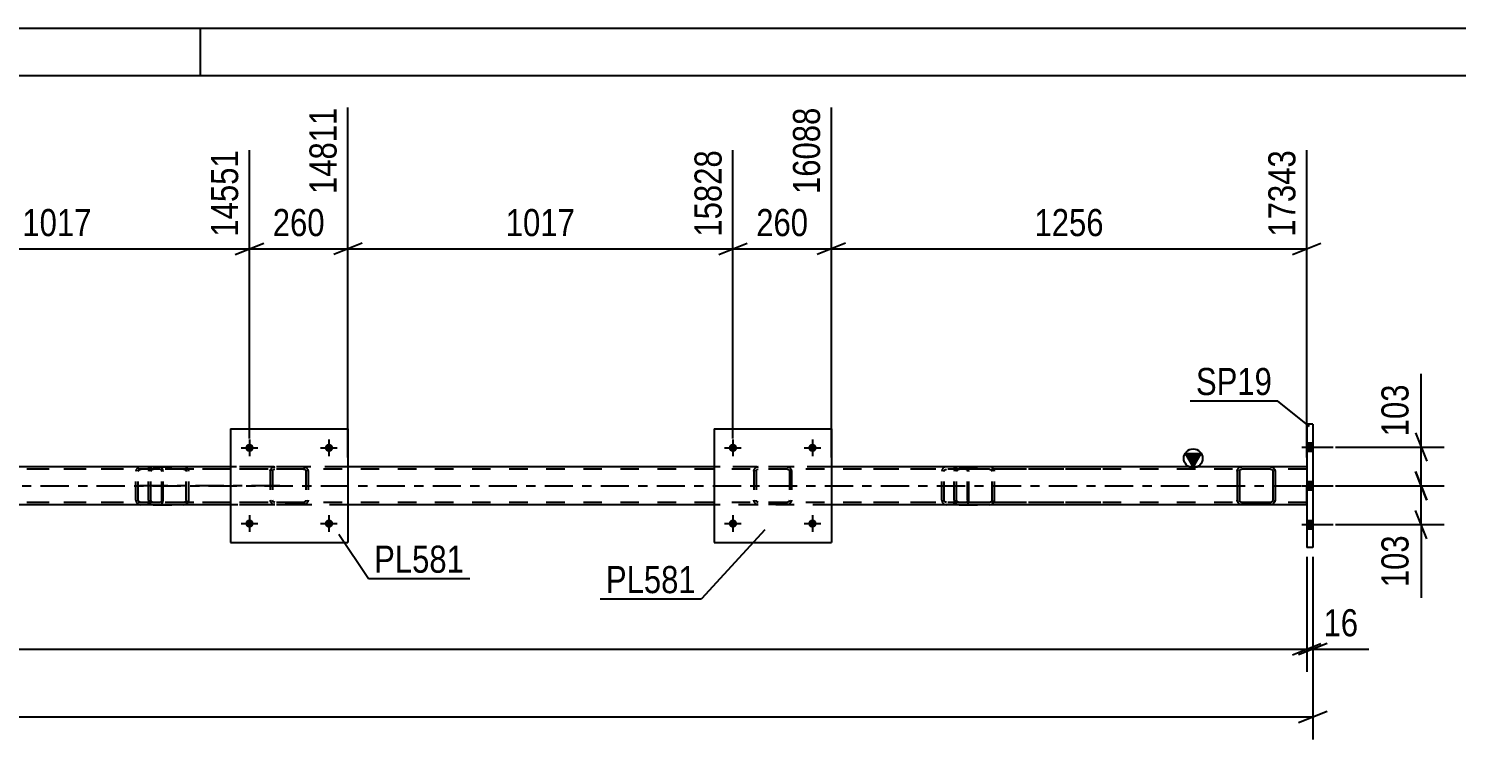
# Model space of a CAD drawing. Header units: millimetres. Extents: x 0 to 841, y 0 to 594.
# Drawn here: x 612.8 to 763.7, y 518.9 to 594 of the extents above; entities that cross this region are included whole.
import ezdxf

# ---------------------------------------------------------------- set-up
doc = ezdxf.new("R2010")
doc.units = ezdxf.units.MM
doc.linetypes.add('DXK_LINE_DOT2', pattern=[3.9198, 1.9599, -1.9599])
doc.linetypes.add('DXK_LINE_DOT3', pattern=[5.9187, 2.979, -0.9799, 0.9799, -0.9799])
doc.styles.add('Arial Narrow', font='ARIALN.TTF', dxfattribs={"height": 0.2})

# ---------------------------------------------------------------- blocks, each defined once
blk = doc.blocks.new('Unknown-103654073-1133')
at = {"color": 5, "linetype": 'Continuous'}
for p, q in [((841, 594), (0, 594)), ((631, 589), (631, 594)), ((836, 589), (5, 589))]:
    blk.add_line(p, q, dxfattribs=at)
blk = doc.blocks.new('Part-103654073-5107 - 5016')
at = {"color": 2, "linetype": 'Continuous'}
for p, q in [((685.27, 551.7), (685.27, 539.7)), ((685.27, 551.7), (697.67, 551.7)), ((697.67, 551.7), (697.67, 539.7)), ((685.27, 539.7), (697.67, 539.7))]:
    blk.add_line(p, q, dxfattribs=at)
blk = doc.blocks.new('Part-103654073-5108 - 5016')
at = {"color": 7, "linetype": 'DXK_LINE_DOT2'}
for p, q in [((689.77, 547.66), (689.95, 547.7)), ((689.95, 547.7), (689.77, 547.66)), ((692.99, 547.7), (689.95, 547.7)), ((692.99, 547.7), (693.17, 547.66)), ((693.17, 547.66), (692.99, 547.7)), ((689.47, 547.22), (689.51, 547.4)), ((689.51, 547.4), (689.47, 547.22)), ((689.47, 547.22), (689.47, 544.18)), ((689.71, 547.22), (689.73, 547.31)), ((689.71, 547.22), (689.71, 544.18)), ((689.73, 547.31), (689.78, 547.39)), ((689.78, 547.39), (689.86, 547.44)), ((689.86, 547.44), (689.95, 547.46)), ((692.99, 547.46), (689.95, 547.46)), ((692.99, 547.46), (693.08, 547.44)), ((693.08, 547.44), (693.16, 547.39)), ((693.16, 547.39), (693.21, 547.31)), ((693.21, 547.31), (693.23, 547.22)), ((693.23, 547.22), (693.23, 544.18)), ((693.43, 547.4), (693.47, 547.22)), ((693.47, 547.22), (693.43, 547.4)), ((693.47, 547.22), (693.47, 544.18)), ((689.51, 543.99), (689.47, 544.18)), ((689.47, 544.18), (689.51, 543.99)), ((689.73, 544.09), (689.71, 544.18)), ((689.78, 544.01), (689.73, 544.09)), ((689.95, 543.7), (689.77, 543.73)), ((689.77, 543.73), (689.95, 543.7)), ((689.86, 543.96), (689.78, 544.01)), ((689.95, 543.94), (689.86, 543.96)), ((692.99, 543.94), (689.95, 543.94)), ((692.99, 543.7), (689.95, 543.7)), ((693.08, 543.96), (692.99, 543.94)), ((693.17, 543.73), (692.99, 543.7)), ((692.99, 543.7), (693.17, 543.73)), ((693.16, 544.01), (693.08, 543.96)), ((693.21, 544.09), (693.16, 544.01)), ((693.23, 544.18), (693.21, 544.09)), ((693.47, 544.18), (693.43, 543.99)), ((693.43, 543.99), (693.47, 544.18))]:
    blk.add_line(p, q, dxfattribs=at)
at = {"color": 7, "linetype": 'DXK_LINE_DOT3'}
blk.add_line((691.47, 545.7), (691.47, 545.7), dxfattribs=at)
at = {"color": 2, "linetype": 'Continuous'}
for p, q in [((689.47, 544.18), (689.47, 544.17)), ((689.71, 544.18), (689.71, 544.17)), ((693.23, 544.17), (693.23, 544.18)), ((693.47, 544.18), (693.47, 544.17))]:
    blk.add_line(p, q, dxfattribs=at)
at = {"color": 7, "linetype": 'DXK_LINE_DOT2'}
for centre, start, end in [((689.95, 547.22), 112.5, 157.5), ((689.95, 547.22), 112.5, 157.5), ((692.99, 547.22), 22.5, 67.5), ((692.99, 547.22), 22.5, 67.5), ((689.95, 544.18), 202.5, 247.5), ((689.95, 544.18), 202.5, 247.5), ((692.99, 544.18), 292.5, 337.5), ((692.99, 544.18), 292.5, 337.5)]:
    blk.add_arc(centre, 0.48, start, end, dxfattribs=at)
blk = doc.blocks.new('Bolt-103654073-5045 - 5016')
at = {"linetype": 'Continuous'}
for points in [[(687.71, 549.7, -1), (686.83, 549.7, -1)], [(696.11, 549.7, -1), (695.23, 549.7, -1)]]:
    blk.add_hatch(color=1, dxfattribs=at).paths.add_polyline_path(points)
at = {"color": 1, "linetype": 'Continuous'}
for p, q in [((686.39, 549.7), (688.15, 549.7)), ((687.27, 550.58), (687.27, 548.82)), ((694.79, 549.7), (696.55, 549.7)), ((695.67, 550.58), (695.67, 548.82))]:
    blk.add_line(p, q, dxfattribs=at)
blk = doc.blocks.new('Bolt-103654073-5046 - 5016')
at = {"linetype": 'Continuous'}
for points in [[(687.71, 541.7, -1), (686.83, 541.7, -1)], [(696.11, 541.7, -1), (695.23, 541.7, -1)]]:
    blk.add_hatch(color=1, dxfattribs=at).paths.add_polyline_path(points)
at = {"color": 1, "linetype": 'Continuous'}
for p, q in [((686.39, 541.7), (688.15, 541.7)), ((687.27, 542.58), (687.27, 540.82)), ((694.79, 541.7), (696.55, 541.7)), ((695.67, 542.58), (695.67, 540.82))]:
    blk.add_line(p, q, dxfattribs=at)
blk = doc.blocks.new('Bolt-103654073-5047 - 5016')
at = {"linetype": 'Continuous'}
for points in [[(636.63, 549.7, -1), (635.75, 549.7, -1)], [(645.03, 549.7, -1), (644.15, 549.7, -1)]]:
    blk.add_hatch(color=1, dxfattribs=at).paths.add_polyline_path(points)
at = {"color": 1, "linetype": 'Continuous'}
for p, q in [((635.31, 549.7), (637.07, 549.7)), ((636.19, 550.58), (636.19, 548.82)), ((643.71, 549.7), (645.47, 549.7)), ((644.59, 550.58), (644.59, 548.82))]:
    blk.add_line(p, q, dxfattribs=at)
blk = doc.blocks.new('Bolt-103654073-5048 - 5016')
at = {"linetype": 'Continuous'}
for points in [[(636.63, 541.7, -1), (635.75, 541.7, -1)], [(645.03, 541.7, -1), (644.15, 541.7, -1)]]:
    blk.add_hatch(color=1, dxfattribs=at).paths.add_polyline_path(points)
at = {"color": 1, "linetype": 'Continuous'}
for p, q in [((635.31, 541.7), (637.07, 541.7)), ((636.19, 542.58), (636.19, 540.82)), ((643.71, 541.7), (645.47, 541.7)), ((644.59, 542.58), (644.59, 540.82))]:
    blk.add_line(p, q, dxfattribs=at)
blk = doc.blocks.new('Part-103654073-5113 - 5016')
at = {"color": 2, "linetype": 'Continuous'}
for p, q in [((634.19, 551.7), (634.19, 539.7)), ((634.19, 551.7), (646.59, 551.7)), ((646.59, 551.7), (646.59, 539.7)), ((634.19, 539.7), (646.59, 539.7))]:
    blk.add_line(p, q, dxfattribs=at)
blk = doc.blocks.new('Part-103654073-5114 - 5016')
at = {"color": 7, "linetype": 'DXK_LINE_DOT2'}
for p, q in [((638.69, 547.66), (638.87, 547.7)), ((638.87, 547.7), (638.69, 547.66)), ((641.91, 547.7), (638.87, 547.7)), ((641.91, 547.7), (642.09, 547.66)), ((642.09, 547.66), (641.91, 547.7)), ((638.39, 547.22), (638.43, 547.4)), ((638.43, 547.4), (638.39, 547.22)), ((638.39, 547.22), (638.39, 544.18)), ((638.63, 547.22), (638.65, 547.31)), ((638.63, 547.22), (638.63, 544.18)), ((638.65, 547.31), (638.7, 547.39)), ((638.7, 547.39), (638.78, 547.44)), ((638.78, 547.44), (638.87, 547.46)), ((641.91, 547.46), (638.87, 547.46)), ((641.91, 547.46), (642, 547.44)), ((642, 547.44), (642.08, 547.39)), ((642.08, 547.39), (642.13, 547.31)), ((642.13, 547.31), (642.15, 547.22)), ((642.15, 547.22), (642.15, 544.18)), ((642.35, 547.4), (642.39, 547.22)), ((642.39, 547.22), (642.35, 547.4)), ((642.39, 547.22), (642.39, 544.18)), ((638.43, 543.99), (638.39, 544.18)), ((638.39, 544.18), (638.43, 543.99)), ((638.65, 544.09), (638.63, 544.18)), ((638.7, 544.01), (638.65, 544.09)), ((638.87, 543.7), (638.69, 543.73)), ((638.69, 543.73), (638.87, 543.7)), ((638.78, 543.96), (638.7, 544.01)), ((638.87, 543.94), (638.78, 543.96)), ((641.91, 543.94), (638.87, 543.94)), ((641.91, 543.7), (638.87, 543.7)), ((642, 543.96), (641.91, 543.94)), ((642.09, 543.73), (641.91, 543.7)), ((641.91, 543.7), (642.09, 543.73)), ((642.08, 544.01), (642, 543.96)), ((642.13, 544.09), (642.08, 544.01)), ((642.15, 544.18), (642.13, 544.09)), ((642.39, 544.18), (642.35, 543.99)), ((642.35, 543.99), (642.39, 544.18))]:
    blk.add_line(p, q, dxfattribs=at)
at = {"color": 7, "linetype": 'DXK_LINE_DOT3'}
blk.add_line((640.39, 545.7), (640.39, 545.7), dxfattribs=at)
at = {"color": 2, "linetype": 'Continuous'}
for p, q in [((638.39, 544.18), (638.39, 544.17)), ((638.63, 544.18), (638.63, 544.17)), ((642.15, 544.17), (642.15, 544.18)), ((642.39, 544.18), (642.39, 544.17))]:
    blk.add_line(p, q, dxfattribs=at)
at = {"color": 7, "linetype": 'DXK_LINE_DOT2'}
for centre, start, end in [((638.87, 547.22), 112.5, 157.5), ((638.87, 547.22), 112.5, 157.5), ((641.91, 547.22), 22.5, 67.5), ((641.91, 547.22), 22.5, 67.5), ((638.87, 544.18), 202.5, 247.5), ((638.87, 544.18), 202.5, 247.5), ((641.91, 544.18), 292.5, 337.5), ((641.91, 544.18), 292.5, 337.5)]:
    blk.add_arc(centre, 0.48, start, end, dxfattribs=at)
blk = doc.blocks.new('Part-103654073-5159 - 5016')
at = {"color": 7, "linetype": 'DXK_LINE_DOT2'}
for p, q in [((626.79, 547.69), (614.63, 547.69)), ((624.7, 547.69), (624.5, 547.66)), ((625.51, 547.69), (625.51, 547.45)), ((626.89, 547.66), (626.79, 547.69)), ((626.98, 547.55), (626.89, 547.66)), ((626.79, 547.45), (614.63, 547.45)), ((624.23, 547.38), (624.19, 547.21)), ((624.19, 544.17), (624.19, 547.21)), ((624.23, 547.4), (624.23, 547.38)), ((624.44, 547.21), (624.46, 547.3)), ((624.44, 544.17), (624.44, 547.21)), ((624.46, 547.3), (624.52, 547.38)), ((624.52, 547.38), (624.6, 547.43)), ((624.6, 547.43), (624.7, 547.45)), ((626.79, 547.45), (626.84, 547.43)), ((626.84, 547.43), (626.88, 547.38)), ((626.88, 547.38), (626.91, 547.3)), ((626.91, 547.3), (626.92, 547.21)), ((626.92, 544.17), (626.92, 547.21)), ((627.04, 547.4), (626.98, 547.55)), ((627.06, 547.21), (627.04, 547.4)), ((627.06, 544.17), (627.06, 547.21)), ((626.79, 543.93), (614.63, 543.93)), ((626.79, 543.69), (614.63, 543.69)), ((624.19, 544.17), (624.23, 543.99)), ((624.46, 544.08), (624.44, 544.17)), ((624.52, 544), (624.46, 544.08)), ((624.5, 543.73), (624.7, 543.69)), ((624.6, 543.95), (624.52, 544)), ((624.7, 543.93), (624.6, 543.95)), ((625.51, 543.69), (625.51, 543.93)), ((626.84, 543.95), (626.79, 543.93)), ((626.79, 543.69), (626.89, 543.73)), ((626.88, 544), (626.84, 543.95)), ((626.91, 544.08), (626.88, 544)), ((626.89, 543.73), (626.98, 543.83)), ((626.92, 544.17), (626.91, 544.08)), ((626.98, 543.83), (627.04, 543.99)), ((627.04, 543.99), (627.06, 544.17))]:
    blk.add_line(p, q, dxfattribs=at)
for centre, start, end in [((624.68, 547.2), 111.1941, 156.1506), ((624.68, 544.19), 203.8494, 248.8059)]:
    blk.add_arc(centre, 0.492, start, end, dxfattribs=at)
blk = doc.blocks.new('Part-103654073-5121 - 5016')
at = {"color": 2, "linetype": 'Continuous'}
for p, q in [((741.03, 547.7), (740.85, 547.66)), ((744.07, 547.7), (741.03, 547.7)), ((744.26, 547.66), (744.07, 547.7)), ((740.59, 547.4), (740.55, 547.22)), ((740.55, 547.22), (740.55, 544.18)), ((740.79, 547.22), (740.81, 547.31)), ((740.79, 547.22), (740.79, 544.18)), ((740.81, 547.31), (740.86, 547.39)), ((740.86, 547.39), (740.94, 547.44)), ((740.94, 547.44), (741.03, 547.46)), ((744.07, 547.46), (741.03, 547.46)), ((744.07, 547.46), (744.16, 547.44)), ((744.16, 547.44), (744.24, 547.39)), ((744.24, 547.39), (744.29, 547.31)), ((744.29, 547.31), (744.31, 547.22)), ((744.31, 547.22), (744.31, 544.18)), ((744.55, 547.22), (744.52, 547.4)), ((744.55, 547.22), (744.55, 544.18)), ((740.55, 544.18), (740.55, 544.17)), ((740.55, 544.18), (740.59, 543.99)), ((740.79, 544.18), (740.79, 544.17)), ((740.81, 544.09), (740.79, 544.18)), ((740.86, 544.01), (740.81, 544.09)), ((740.85, 543.73), (741.03, 543.7)), ((740.94, 543.96), (740.86, 544.01)), ((741.03, 543.94), (740.94, 543.96)), ((744.07, 543.94), (741.03, 543.94)), ((744.07, 543.7), (741.03, 543.7)), ((744.16, 543.96), (744.07, 543.94)), ((744.07, 543.7), (744.26, 543.73)), ((744.24, 544.01), (744.16, 543.96)), ((744.29, 544.09), (744.24, 544.01)), ((744.31, 544.18), (744.29, 544.09)), ((744.31, 544.18), (744.31, 544.17)), ((744.52, 543.99), (744.55, 544.18)), ((744.55, 544.18), (744.55, 544.17))]:
    blk.add_line(p, q, dxfattribs=at)
at = {"color": 7, "linetype": 'DXK_LINE_DOT2'}
for p, q in [((740.85, 547.66), (741.03, 547.7)), ((744.07, 547.7), (744.26, 547.66)), ((740.55, 547.22), (740.59, 547.4)), ((744.52, 547.4), (744.55, 547.22)), ((740.55, 544.17), (740.55, 544.18)), ((740.59, 543.99), (740.55, 544.18)), ((740.79, 544.17), (740.79, 544.18)), ((741.03, 543.7), (740.85, 543.73)), ((744.26, 543.73), (744.07, 543.7)), ((744.31, 544.17), (744.31, 544.18)), ((744.55, 544.18), (744.52, 543.99)), ((744.55, 544.17), (744.55, 544.18))]:
    blk.add_line(p, q, dxfattribs=at)
at = {"color": 7, "linetype": 'DXK_LINE_DOT3'}
blk.add_line((742.55, 545.7), (742.55, 545.7), dxfattribs=at)
at = {"color": 2, "linetype": 'Continuous'}
for centre, start, end in [((741.03, 547.22), 112.5, 157.5), ((744.07, 547.22), 22.5, 67.5), ((741.03, 544.18), 202.5, 247.5), ((744.07, 544.18), 292.5, 337.5)]:
    blk.add_arc(centre, 0.48, start, end, dxfattribs=at)
at = {"color": 7, "linetype": 'DXK_LINE_DOT2'}
for centre, start, end in [((741.03, 547.22), 112.5, 157.5), ((744.07, 547.22), 22.5, 67.5), ((741.03, 544.18), 202.5, 247.5), ((744.07, 544.18), 292.5, 337.5)]:
    blk.add_arc(centre, 0.48, start, end, dxfattribs=at)
blk = doc.blocks.new('Part-103654073-5152 - 5016')
at = {"color": 2, "linetype": 'Continuous'}
for p, q in [((748.54, 552.19), (747.9, 552.19)), ((747.9, 552.19), (747.9, 539.19)), ((748.54, 552.19), (748.54, 539.19)), ((748.54, 539.19), (747.9, 539.19))]:
    blk.add_line(p, q, dxfattribs=at)
blk = doc.blocks.new('Part-103654073-5166 - 5016')
at = {"color": 7, "linetype": 'DXK_LINE_DOT2'}
for p, q in [((711.92, 547.69), (699.76, 547.69)), ((709.83, 547.69), (709.64, 547.66)), ((710.65, 547.69), (710.65, 547.45)), ((712.02, 547.66), (711.92, 547.69)), ((712.11, 547.55), (712.02, 547.66)), ((711.92, 547.45), (699.76, 547.45)), ((709.36, 547.38), (709.33, 547.21)), ((709.33, 544.17), (709.33, 547.21)), ((709.37, 547.4), (709.36, 547.38)), ((709.58, 547.21), (709.6, 547.3)), ((709.58, 544.17), (709.58, 547.21)), ((709.6, 547.3), (709.65, 547.38)), ((709.65, 547.38), (709.73, 547.43)), ((709.73, 547.43), (709.83, 547.45)), ((711.92, 547.45), (711.97, 547.43)), ((711.97, 547.43), (712.02, 547.38)), ((712.02, 547.38), (712.05, 547.3)), ((712.05, 547.3), (712.06, 547.21)), ((712.06, 544.17), (712.06, 547.21)), ((712.17, 547.4), (712.11, 547.55)), ((712.19, 547.21), (712.17, 547.4)), ((712.19, 544.17), (712.19, 547.21)), ((711.92, 543.93), (699.76, 543.93)), ((711.92, 543.69), (699.76, 543.69)), ((709.33, 544.17), (709.37, 543.99)), ((709.6, 544.08), (709.58, 544.17)), ((709.65, 544), (709.6, 544.08)), ((709.64, 543.73), (709.83, 543.69)), ((709.73, 543.95), (709.65, 544)), ((709.83, 543.93), (709.73, 543.95)), ((710.65, 543.69), (710.65, 543.93)), ((711.97, 543.95), (711.92, 543.93)), ((711.92, 543.69), (712.02, 543.73)), ((712.02, 544), (711.97, 543.95)), ((712.05, 544.08), (712.02, 544)), ((712.02, 543.73), (712.11, 543.83)), ((712.06, 544.17), (712.05, 544.08)), ((712.11, 543.83), (712.17, 543.99)), ((712.17, 543.99), (712.19, 544.17))]:
    blk.add_line(p, q, dxfattribs=at)
for centre, start, end in [((709.82, 547.2), 111.1941, 156.1506), ((709.82, 544.19), 203.8494, 248.8059)]:
    blk.add_arc(centre, 0.492, start, end, dxfattribs=at)
blk = doc.blocks.new('Part-103654073-5168 - 5016')
at = {"color": 7, "linetype": 'DXK_LINE_DOT2'}
for p, q in [((711.16, 547.69), (710.96, 547.66)), ((711.16, 547.69), (714.39, 547.69)), ((726.14, 547.69), (711.16, 547.69)), ((714.59, 547.66), (714.39, 547.69)), ((710.68, 547.38), (710.65, 547.21)), ((710.65, 544.17), (710.65, 547.21)), ((710.68, 547.4), (710.68, 547.38)), ((710.9, 547.21), (710.92, 547.3)), ((710.9, 544.17), (710.9, 547.21)), ((710.92, 547.3), (710.98, 547.38)), ((710.98, 547.38), (711.06, 547.43)), ((711.06, 547.43), (711.16, 547.45)), ((726.14, 547.45), (711.16, 547.45)), ((714.39, 547.45), (714.49, 547.43)), ((714.49, 547.43), (714.57, 547.38)), ((714.57, 547.38), (714.63, 547.3)), ((714.63, 547.3), (714.65, 547.21)), ((714.65, 544.17), (714.65, 547.21)), ((714.87, 547.38), (714.86, 547.4)), ((714.9, 547.21), (714.87, 547.38)), ((714.9, 544.17), (714.9, 547.21)), ((710.65, 544.17), (710.68, 543.99)), ((710.92, 544.08), (710.9, 544.17)), ((710.98, 544), (710.92, 544.08)), ((710.96, 543.73), (711.16, 543.69)), ((711.06, 543.95), (710.98, 544)), ((711.16, 543.93), (711.06, 543.95)), ((726.14, 543.93), (711.16, 543.93)), ((711.16, 543.69), (714.39, 543.69)), ((726.14, 543.69), (711.16, 543.69)), ((714.49, 543.95), (714.39, 543.93)), ((714.39, 543.69), (714.59, 543.73)), ((714.57, 544), (714.49, 543.95)), ((714.63, 544.08), (714.57, 544)), ((714.65, 544.17), (714.63, 544.08)), ((714.86, 543.99), (714.9, 544.17))]:
    blk.add_line(p, q, dxfattribs=at)
for centre, start, end in [((711.14, 547.19), 110.7584, 155.6801), ((714.41, 547.19), 24.32, 69.2417), ((711.14, 544.19), 204.32, 249.2417), ((714.41, 544.19), 290.7584, 335.6801)]:
    blk.add_arc(centre, 0.496, start, end, dxfattribs=at)
blk = doc.blocks.new('Part-103654073-5186 - 5016')
at = {"color": 7, "linetype": 'DXK_LINE_DOT2'}
for p, q in [((626.02, 547.69), (625.83, 547.66)), ((626.02, 547.69), (629.26, 547.69)), ((641.01, 547.69), (626.02, 547.69)), ((629.45, 547.66), (629.26, 547.69)), ((625.55, 547.38), (625.51, 547.21)), ((625.51, 544.17), (625.51, 547.21)), ((625.55, 547.4), (625.55, 547.38)), ((625.77, 547.21), (625.79, 547.3)), ((625.77, 544.17), (625.77, 547.21)), ((625.79, 547.3), (625.84, 547.38)), ((625.84, 547.38), (625.92, 547.43)), ((625.92, 547.43), (626.02, 547.45)), ((641.01, 547.45), (626.02, 547.45)), ((629.26, 547.45), (629.35, 547.43)), ((629.35, 547.43), (629.44, 547.38)), ((629.44, 547.38), (629.49, 547.3)), ((629.49, 547.3), (629.51, 547.21)), ((629.51, 544.17), (629.51, 547.21)), ((629.73, 547.38), (629.73, 547.4)), ((629.77, 547.21), (629.73, 547.38)), ((629.77, 544.17), (629.77, 547.21)), ((625.51, 544.17), (625.55, 543.99)), ((625.79, 544.08), (625.77, 544.17)), ((625.84, 544), (625.79, 544.08)), ((625.83, 543.73), (626.02, 543.69)), ((625.92, 543.95), (625.84, 544)), ((626.02, 543.93), (625.92, 543.95)), ((641.01, 543.93), (626.02, 543.93)), ((626.02, 543.69), (629.26, 543.69)), ((641.01, 543.69), (626.02, 543.69)), ((629.35, 543.95), (629.26, 543.93)), ((629.26, 543.69), (629.45, 543.73)), ((629.44, 544), (629.35, 543.95)), ((629.49, 544.08), (629.44, 544)), ((629.51, 544.17), (629.49, 544.08)), ((629.73, 543.99), (629.77, 544.17))]:
    blk.add_line(p, q, dxfattribs=at)
at = {"color": 7, "linetype": 'DXK_LINE_DOT3'}
blk.add_line((639.39, 545.69), (624.22, 545.69), dxfattribs=at)
at = {"color": 7, "linetype": 'DXK_LINE_DOT2'}
for centre, start, end in [((626, 547.19), 110.7584, 155.6801), ((629.28, 547.19), 24.32, 69.2417), ((626, 544.19), 204.32, 249.2417), ((629.28, 544.19), 290.7584, 335.6801)]:
    blk.add_arc(centre, 0.496, start, end, dxfattribs=at)
blk = doc.blocks.new('Bolt-103654073-5212 - 5016')
at = {"linetype": 'Continuous'}
for points in [[(748.54, 549.35), (748.54, 550.23), (747.9, 550.23), (747.9, 549.35)], [(748.54, 549.35), (748.54, 550.23), (747.9, 550.23), (747.9, 549.35)], [(748.54, 549.35), (748.54, 550.23), (747.9, 550.23), (747.9, 549.35)], [(748.54, 545.25), (748.54, 546.13), (747.9, 546.13), (747.9, 545.25)], [(748.54, 545.25), (748.54, 546.13), (747.9, 546.13), (747.9, 545.25)], [(748.54, 541.15), (748.54, 542.03), (747.9, 542.03), (747.9, 541.15)], [(748.54, 541.15), (748.54, 542.03), (747.9, 542.03), (747.9, 541.15)], [(748.54, 541.15), (748.54, 542.03), (747.9, 542.03), (747.9, 541.15)]]:
    blk.add_hatch(color=1, dxfattribs=at).paths.add_polyline_path(points)
at = {"color": 1, "linetype": 'Continuous'}
for p, q in [((747.38, 549.79), (750.7, 549.79)), ((747.38, 549.79), (750.7, 549.79)), ((747.38, 549.79), (750.7, 549.79)), ((747.9, 550.23), (748.54, 550.23)), ((747.9, 550.23), (748.54, 550.23)), ((747.9, 550.23), (748.54, 550.23)), ((747.9, 549.35), (748.54, 549.35)), ((747.9, 549.35), (748.54, 549.35)), ((747.9, 549.35), (748.54, 549.35)), ((747.38, 545.69), (750.7, 545.69)), ((747.38, 545.69), (750.7, 545.69)), ((747.9, 546.13), (748.54, 546.13)), ((747.9, 546.13), (748.54, 546.13)), ((747.9, 545.25), (748.54, 545.25)), ((747.9, 545.25), (748.54, 545.25)), ((747.9, 542.03), (748.54, 542.03)), ((747.9, 542.03), (748.54, 542.03)), ((747.9, 542.03), (748.54, 542.03)), ((747.38, 541.59), (750.7, 541.59)), ((747.38, 541.59), (750.7, 541.59)), ((747.38, 541.59), (750.7, 541.59)), ((747.9, 541.15), (748.54, 541.15)), ((747.9, 541.15), (748.54, 541.15)), ((747.9, 541.15), (748.54, 541.15))]:
    blk.add_line(p, q, dxfattribs=at)
blk = doc.blocks.new('Part-103654073-5219 - 5016')
at = {"linetype": 'Continuous'}
blk.add_hatch(color=2, dxfattribs=at).paths.add_polyline_path([(735.9, 547.69), (735.1, 549.09), (736.7, 549.09)])
at = {"color": 7, "linetype": 'DXK_LINE_DOT2'}
for p, q in [((744.1, 547.69), (123.39, 547.69)), ((646.59, 547.69), (634.19, 547.69)), ((697.67, 547.69), (685.27, 547.69)), ((747.9, 543.69), (747.9, 547.69)), ((747.9, 547.45), (105.11, 547.45)), ((747.9, 543.93), (105.11, 543.93)), ((697.67, 543.69), (123.39, 543.69)), ((646.59, 543.69), (634.19, 543.69))]:
    blk.add_line(p, q, dxfattribs=at)
at = {"color": 2, "linetype": 'Continuous'}
for p, q in [((634.19, 547.69), (595.51, 547.69)), ((685.27, 547.69), (646.59, 547.69)), ((741, 547.69), (697.67, 547.69)), ((735.9, 547.69), (735.1, 549.09)), ((735.1, 549.09), (736.7, 549.09)), ((736.7, 549.09), (735.9, 547.69)), ((747.9, 547.69), (744.1, 547.69)), ((634.19, 543.69), (595.51, 543.69)), ((685.27, 543.69), (646.59, 543.69)), ((747.9, 543.69), (697.67, 543.69))]:
    blk.add_line(p, q, dxfattribs=at)
at = {"color": 7, "linetype": 'DXK_LINE_DOT3'}
blk.add_line((105.11, 545.69), (747.9, 545.69), dxfattribs=at)
at = {"color": 2, "linetype": 'Continuous'}
blk.add_circle((735.9, 548.59), 1, dxfattribs=at)
blk = doc.blocks.new('StraightDimension-103654073-5849 - 5016')
at = {"color": 7, "linetype": 'Continuous'}
for p, q in [((748.54, 538.19), (748.54, 518.89)), ((64.22, 521.29), (748.54, 521.29)), ((747.04, 520.69), (750.04, 521.89))]:
    blk.add_line(p, q, dxfattribs=at)
blk = doc.blocks.new('StraightDimension-103654073-7844 - 5016')
at = {"color": 7, "linetype": 'Continuous'}
for p, q in [((747.9, 538.19), (747.9, 526.04)), ((64.86, 528.44), (747.9, 528.44)), ((746.4, 527.84), (749.4, 529.04))]:
    blk.add_line(p, q, dxfattribs=at)
blk = doc.blocks.new('StraightDimension-103654073-5328 - 5016')
at = {"color": 7, "linetype": 'Continuous'}
for p, q in [((646.59, 548.69), (646.59, 585.66)), ((687.27, 550.7), (687.27, 581.16)), ((648.09, 571.32), (645.09, 570.12)), ((646.59, 570.72), (687.27, 570.72)), ((685.77, 570.12), (688.77, 571.32))]:
    blk.add_line(p, q, dxfattribs=at)
at = {"color": 0, "linetype": 'Continuous'}
blk.add_wipeout([(686.67, 581.76), (682.47, 581.76), (682.47, 571.42), (686.67, 571.42)], dxfattribs=at)
at = {"color": 0}
blk.add_wipeout([(671.19, 571.47), (671.19, 575.67), (662.67, 575.67), (662.67, 571.47)], dxfattribs=at)
at = {"color": 3, "linetype": 'Continuous', "style": 'Arial Narrow'}
blk.add_text('15828', height=2.863, rotation=90.0002, dxfattribs=at).set_placement((686.07, 572.02))
at = {"color": 3, "style": 'Arial Narrow'}
blk.add_text('1017', height=2.863, dxfattribs=at).set_placement((663.27, 572.07))
blk = doc.blocks.new('StraightDimension-103654073-5326 - 5016')
at = {"color": 7, "linetype": 'Continuous'}
for p, q in [((697.67, 548.69), (697.67, 585.66)), ((747.9, 548.69), (747.9, 581.16)), ((699.17, 571.32), (696.17, 570.12)), ((697.67, 570.72), (747.9, 570.72)), ((746.4, 570.12), (749.4, 571.32))]:
    blk.add_line(p, q, dxfattribs=at)
at = {"color": 0, "linetype": 'Continuous'}
blk.add_wipeout([(747.3, 581.76), (743.1, 581.76), (743.1, 571.42), (747.3, 571.42)], dxfattribs=at)
at = {"color": 0}
blk.add_wipeout([(727.04, 571.47), (727.04, 575.67), (718.53, 575.67), (718.53, 571.47)], dxfattribs=at)
at = {"color": 3, "linetype": 'Continuous', "style": 'Arial Narrow'}
blk.add_text('17343', height=2.863, rotation=90.0002, dxfattribs=at).set_placement((746.7, 572.02))
at = {"color": 3, "style": 'Arial Narrow'}
blk.add_text('1256', height=2.863, dxfattribs=at).set_placement((719.13, 572.07))
blk = doc.blocks.new('StraightDimension-103654073-5327 - 5016')
at = {"color": 7, "linetype": 'Continuous'}
for p, q in [((697.67, 548.69), (697.67, 585.66)), ((687.27, 550.7), (687.27, 581.16)), ((685.77, 570.12), (688.77, 571.32)), ((687.27, 570.72), (697.67, 570.72)), ((699.17, 571.32), (696.17, 570.12))]:
    blk.add_line(p, q, dxfattribs=at)
at = {"color": 0}
blk.add_wipeout([(695.81, 571.47), (695.81, 575.67), (689.13, 575.67), (689.13, 571.47)], dxfattribs=at)
at = {"color": 3, "style": 'Arial Narrow'}
blk.add_text('260', height=2.863, dxfattribs=at).set_placement((689.73, 572.07))
at = {"color": 0, "linetype": 'Continuous'}
blk.add_wipeout([(697.07, 586.26), (692.87, 586.26), (692.87, 575.92), (697.07, 575.92)], dxfattribs=at)
at = {"color": 3, "linetype": 'Continuous', "style": 'Arial Narrow'}
blk.add_text('16088', height=2.863, rotation=90.0002, dxfattribs=at).set_placement((696.47, 576.52))
blk = doc.blocks.new('StraightDimension-103654073-5329 - 5016')
at = {"color": 7, "linetype": 'Continuous'}
for p, q in [((646.59, 548.69), (646.59, 585.66)), ((636.19, 550.7), (636.19, 581.16)), ((634.69, 570.12), (637.69, 571.32)), ((636.19, 570.72), (646.59, 570.72)), ((648.09, 571.32), (645.09, 570.12))]:
    blk.add_line(p, q, dxfattribs=at)
at = {"color": 0}
blk.add_wipeout([(644.73, 571.47), (644.73, 575.67), (638.05, 575.67), (638.05, 571.47)], dxfattribs=at)
at = {"color": 3, "style": 'Arial Narrow'}
blk.add_text('260', height=2.863, dxfattribs=at).set_placement((638.65, 572.07))
at = {"color": 0, "linetype": 'Continuous'}
blk.add_wipeout([(645.99, 586.26), (641.79, 586.26), (641.79, 575.92), (645.99, 575.92)], dxfattribs=at)
at = {"color": 3, "linetype": 'Continuous', "style": 'Arial Narrow'}
blk.add_text('14811', height=2.863, rotation=90.0002, dxfattribs=at).set_placement((645.39, 576.52))
blk = doc.blocks.new('StraightDimension-103654073-5330 - 5016')
at = {"color": 7, "linetype": 'Continuous'}
for p, q in [((595.51, 548.69), (595.51, 585.66)), ((636.19, 550.7), (636.19, 581.16)), ((597.01, 571.32), (594.01, 570.12)), ((595.51, 570.72), (636.19, 570.72)), ((634.69, 570.12), (637.69, 571.32))]:
    blk.add_line(p, q, dxfattribs=at)
at = {"color": 0, "linetype": 'Continuous'}
blk.add_wipeout([(635.59, 581.76), (631.39, 581.76), (631.39, 571.42), (635.59, 571.42)], dxfattribs=at)
at = {"color": 0}
blk.add_wipeout([(620.11, 571.47), (620.11, 575.67), (611.59, 575.67), (611.59, 571.47)], dxfattribs=at)
at = {"color": 3, "linetype": 'Continuous', "style": 'Arial Narrow'}
blk.add_text('14551', height=2.863, rotation=90.0002, dxfattribs=at).set_placement((634.99, 572.02))
at = {"color": 3, "style": 'Arial Narrow'}
blk.add_text('1017', height=2.863, dxfattribs=at).set_placement((612.19, 572.07))
blk = doc.blocks.new('StraightDimension-103654073-5860 - 5016')
at = {"color": 7, "linetype": 'Continuous'}
for p, q in [((759.4, 547.19), (760.6, 544.19)), ((750.94, 545.69), (762.4, 545.69)), ((760, 541.59), (760, 545.69)), ((760.6, 540.09), (759.4, 543.09)), ((750.94, 541.59), (762.4, 541.59))]:
    blk.add_line(p, q, dxfattribs=at)
at = {"color": 0}
blk.add_wipeout([(759.25, 541.07), (755.05, 541.07), (755.05, 534.38), (759.25, 534.38)], dxfattribs=at)
at = {"color": 7, "linetype": 'Continuous'}
blk.add_line((760, 541.59), (760, 533.86), dxfattribs=at)
blk.add_line((760, 541.59), (760, 533.86), dxfattribs=at)
at = {"color": 3, "style": 'Arial Narrow'}
blk.add_text('103', height=2.863, rotation=90.0002, dxfattribs=at).set_placement((758.65, 534.98))
blk = doc.blocks.new('StraightDimension-103654073-5870 - 5016')
at = {"color": 7, "linetype": 'Continuous'}
for p, q in [((759.4, 551.29), (760.6, 548.29)), ((750.94, 549.79), (762.4, 549.79)), ((760, 545.69), (760, 549.79)), ((760.6, 544.19), (759.4, 547.19)), ((750.94, 545.69), (762.4, 545.69))]:
    blk.add_line(p, q, dxfattribs=at)
at = {"color": 0}
blk.add_wipeout([(759.25, 557), (755.05, 557), (755.05, 550.32), (759.25, 550.32)], dxfattribs=at)
at = {"color": 7, "linetype": 'Continuous'}
blk.add_line((760, 549.79), (760, 557.53), dxfattribs=at)
blk.add_line((760, 549.79), (760, 557.53), dxfattribs=at)
at = {"color": 3, "style": 'Arial Narrow'}
blk.add_text('103', height=2.863, rotation=90.0002, dxfattribs=at).set_placement((758.65, 550.92))
blk = doc.blocks.new('StraightDimension-103654073-7843 - 5016')
at = {"color": 7, "linetype": 'Continuous'}
for p, q in [((747.9, 538.19), (747.9, 526.04)), ((748.54, 538.19), (748.54, 526.04)), ((746.4, 527.84), (749.4, 529.04)), ((750.04, 529.04), (747.04, 527.84)), ((747.9, 528.44), (748.54, 528.44))]:
    blk.add_line(p, q, dxfattribs=at)
at = {"color": 0}
blk.add_wipeout([(753.92, 529.19), (753.92, 533.39), (749.07, 533.39), (749.07, 529.19)], dxfattribs=at)
at = {"color": 7, "linetype": 'Continuous'}
blk.add_line((748.54, 528.44), (754.45, 528.44), dxfattribs=at)
blk.add_line((748.54, 528.44), (754.45, 528.44), dxfattribs=at)
at = {"color": 3, "style": 'Arial Narrow'}
blk.add_text('16', height=2.863, dxfattribs=at).set_placement((749.67, 529.79))
blk = doc.blocks.new('Mark-103654073-5103 - 5016')
at = {"color": 0}
blk.add_wipeout([(683.35, 534.35), (683.35, 537.35), (673.85, 537.35), (673.85, 534.35)], dxfattribs=at)
blk.add_wipeout([(683.35, 534.35), (683.35, 537.35), (673.85, 537.35), (673.85, 534.35)], dxfattribs=at)
at = {"color": 30, "linetype": 'Continuous'}
for p in [(690.63, 541.05), (673.25, 533.75)]:
    blk.add_line(p, (683.95, 533.75), dxfattribs=at)
at = {"color": 3, "style": 'Arial Narrow'}
blk.add_text('PL581', height=2.863, dxfattribs=at).set_placement((673.85, 534.35))
blk = doc.blocks.new('Mark-103654073-5109 - 5016')
at = {"color": 0}
blk.add_wipeout([(658.86, 536.51), (658.86, 539.51), (649.36, 539.51), (649.36, 536.51)], dxfattribs=at)
blk.add_wipeout([(658.86, 536.51), (658.86, 539.51), (649.36, 539.51), (649.36, 536.51)], dxfattribs=at)
at = {"color": 30, "linetype": 'Continuous'}
for p, q in [((645.63, 540.59), (648.76, 535.91)), ((648.76, 535.91), (659.46, 535.91))]:
    blk.add_line(p, q, dxfattribs=at)
at = {"color": 3, "style": 'Arial Narrow'}
blk.add_text('PL581', height=2.863, dxfattribs=at).set_placement((649.36, 536.51))
blk = doc.blocks.new('Mark-103654073-5148 - 5016')
at = {"color": 0}
blk.add_wipeout([(744.22, 555.28), (744.22, 558.28), (736.19, 558.28), (736.19, 555.28)], dxfattribs=at)
blk.add_wipeout([(744.22, 555.28), (744.22, 558.28), (736.19, 558.28), (736.19, 555.28)], dxfattribs=at)
at = {"color": 30, "linetype": 'Continuous'}
for p in [(735.59, 554.68), (748.18, 551.97)]:
    blk.add_line(p, (744.82, 554.68), dxfattribs=at)
at = {"color": 3, "style": 'Arial Narrow'}
blk.add_text('SP19', height=2.863, dxfattribs=at).set_placement((736.19, 555.28))

msp = doc.modelspace()

# ---------------------------------------------------------------- block references
for name in ['Unknown-103654073-1133', 'Part-103654073-5152 - 5016', 'Part-103654073-5113 - 5016', 'Part-103654073-5107 - 5016', 'Part-103654073-5219 - 5016', 'Bolt-103654073-5047 - 5016', 'Bolt-103654073-5045 - 5016', 'Bolt-103654073-5212 - 5016', 'Part-103654073-5159 - 5016', 'Part-103654073-5186 - 5016', 'Part-103654073-5114 - 5016', 'Part-103654073-5108 - 5016', 'Part-103654073-5166 - 5016', 'Part-103654073-5168 - 5016', 'Part-103654073-5121 - 5016', 'Bolt-103654073-5048 - 5016', 'Bolt-103654073-5046 - 5016']:
    msp.add_blockref(name, (0, 0))

# ---------------------------------------------------------------- next in the draw order: block references
for name in ['StraightDimension-103654073-5328 - 5016', 'StraightDimension-103654073-5326 - 5016', 'StraightDimension-103654073-5860 - 5016', 'StraightDimension-103654073-5849 - 5016']:
    msp.add_blockref(name, (0, 0))

# ---------------------------------------------------------------- next in the draw order: block references
for name in ['StraightDimension-103654073-5329 - 5016', 'StraightDimension-103654073-5327 - 5016', 'Mark-103654073-5148 - 5016', 'StraightDimension-103654073-5870 - 5016', 'StraightDimension-103654073-7844 - 5016']:
    msp.add_blockref(name, (0, 0))

# ---------------------------------------------------------------- next in the draw order: block references
for name in ['StraightDimension-103654073-5330 - 5016', 'Mark-103654073-5109 - 5016', 'Mark-103654073-5103 - 5016', 'StraightDimension-103654073-7843 - 5016']:
    msp.add_blockref(name, (0, 0))

doc.saveas('drawing.dxf')
